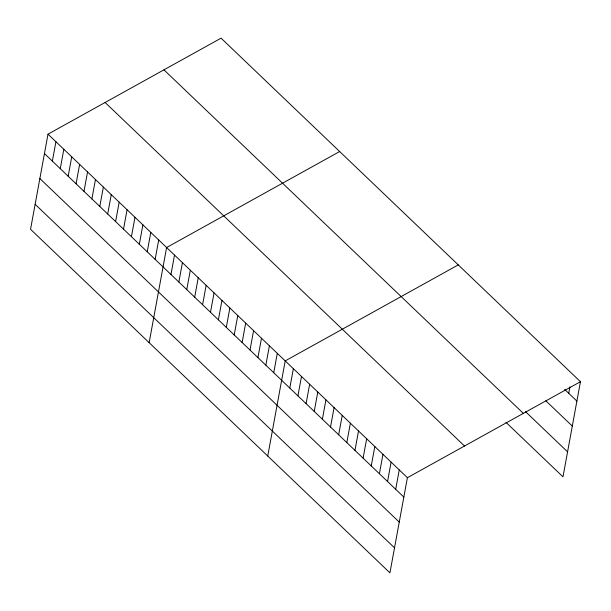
<?xml version="1.0" encoding="UTF-8"?>
<svg xmlns="http://www.w3.org/2000/svg" width="611" height="611" viewBox="0 0 611 611"><rect width="100%" height="100%" fill="white"/><g stroke="black" fill="none" stroke-linecap="round" stroke-linejoin="round"><path stroke-width="0.92" d="M48.009 134.16L30.55 229.301L389.933 572.843L407.4 477.695L580.45 381.699L221.067 38.157L48.009 134.16L407.4 477.695M52.363 161.113L55.922 141.714M60.268 168.667L63.827 149.275M68.172 176.228L71.731 156.828M76.077 183.781L79.636 164.39M83.982 191.342L87.549 171.943M91.894 198.896L95.453 179.504M99.799 206.457L103.358 187.065M107.704 214.018L111.263 194.619M115.609 221.572L119.168 202.18M123.521 229.133L127.08 209.733M131.426 236.686L134.985 217.295M139.331 244.247L142.89 224.848M147.236 251.801L150.795 232.409M155.141 259.362L158.707 239.97M149.145 342.672L166.612 247.524L339.663 151.528M170.958 274.476L174.517 255.085M178.863 282.038L182.422 262.638M186.767 289.591L190.327 270.199M194.68 297.152L198.239 277.753M202.585 304.706L206.144 285.314M210.49 312.267L214.049 292.875M218.394 319.828L221.953 300.429M226.299 327.381L229.858 307.99M234.212 334.943L237.771 315.543M242.116 342.496L245.675 323.104M250.021 350.057L253.58 330.658M257.926 357.611L261.485 338.219M265.838 365.172L269.398 345.78M273.743 372.733L277.302 353.334M267.748 456.035L285.207 360.895L458.258 264.891M289.797 388.077L293.356 368.677M297.939 395.859L301.498 376.468M306.088 403.65L309.647 384.25M314.23 411.432L317.789 392.041M322.379 419.222L325.938 399.823M330.52 427.013L334.087 407.613M338.67 434.795L342.229 415.404M346.819 442.585L350.378 423.186M354.96 450.368L358.52 430.976M363.11 458.158L366.669 438.759M371.251 465.941L374.818 446.549M379.4 473.731L382.96 454.332M387.55 481.514L391.109 462.122M395.691 489.304L399.25 469.905M568.742 393.308L569.933 386.839M580.45 381.699L562.991 476.84L505.961 422.338M564.671 389.413L576.891 401.091M545.829 400.785L572.301 426.088M525.491 411.615L567.573 451.842M163.954 69.837L523.344 413.38M105.123 102.48L464.505 446.015M44.45 153.552L403.84 497.094M39.868 178.549L399.25 522.092M35.14 204.303L394.523 547.846"/></g></svg>
